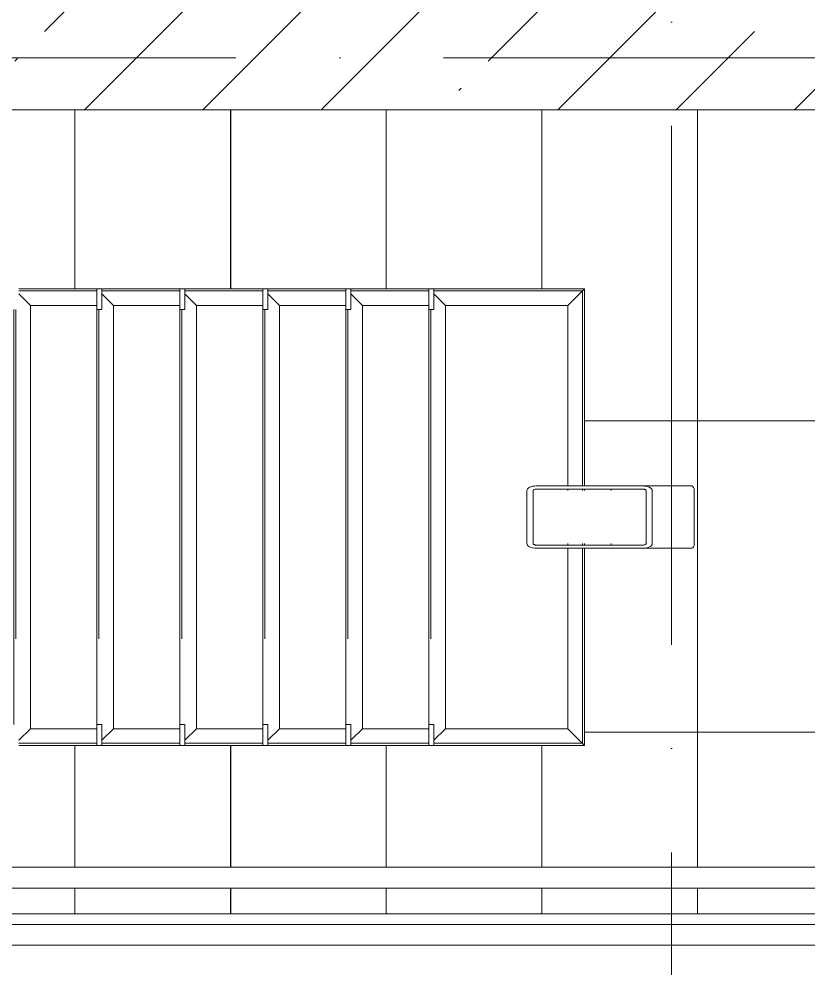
# Model space of a CAD drawing. Header units: millimetres. Extents: x -6467 to 106027, y -7090 to 195095.
# Drawn here: x 802 to 2323, y 102691 to 104520 of the extents above; entities that cross this region are included whole.
import ezdxf

# ---------------------------------------------------------------- set-up
doc = ezdxf.new("R2010")
doc.units = ezdxf.units.MM
doc.linetypes.add('50_200_ШТРИХ_1Т_ш5_п1_п1_', pattern=[1400, 1000, -200, 0, -200])
doc.linetypes.add('Штрих', pattern=[1270, 635, -635])
for name, color, linetype, lineweight, true_color in [('A-GENM-1', 7, 'Continuous', 9, 0xaaaaaa), ('A-GENM-HDLN-1', 7, 'Штрих', 5, 0xaaaaaa), ('S-STRS-1', 7, 'Continuous', 9, 0xaaaaaa), ('S-STRS-2', 7, 'Continuous', 5, 0xbfbfbf), ('Оси-3', 7, '50_200_ШТРИХ_1Т_ш5_п1_п1_', 9, 0xaaaaaa)]:
    doc.layers.add(name, color=color, linetype=linetype, lineweight=lineweight, true_color=true_color)
doc.layers.add('A-WALL', color=7, linetype='Continuous', lineweight=5)
doc.layers.add('Ограждение', color=7, linetype='Continuous', lineweight=9)
pattern_1 = [(180, (9.45, 104345.1), (7e-14, -600), []), (270, (9.45, 104345.1), (600, 4e-14), [])]

# ---------------------------------------------------------------- blocks, each defined once
blk = doc.blocks.new('О_Элемент ограждения_Обод_Труба_ГОСТ 8645-68 - О_Элемент ограждения_Обод_Труба_ГОСТ 8645-68-V134-АИ_План этажа Радиаторы_3')
at = {"layer": 'Ограждение'}
for p, q in [((-3840, 20), (0, 20)), ((0, -20), (-3900, -20))]:
    blk.add_line(p, q, dxfattribs=at)
blk = doc.blocks.new('О_Элемент поручня_Маршевый_Труба_ГОСТ 8732-78 - О_Элемент поручня_Маршевый_Труба_ГОСТ 8732-78-26169598-АИ_План этажа Радиаторы_3')
at = {"layer": 'Ограждение'}
for p, q in [((-13.2, 0), (-3902.6, 0)), ((-3902.6, -40), (-13.2, -40))]:
    blk.add_line(p, q, dxfattribs=at)
blk = doc.blocks.new('ОМ_Труба_ГОСТ 8639-82 - ОМ_Труба_ГОСТ 8639-82-19082044-АИ_План этажа Радиаторы_3')
at = {"layer": 'A-GENM-1'}
for p, q in [((9439.5, 58116), (9645.1, 58116)), ((9739.6, 58116), (9645.1, 58116)), ((9689, 58116), (9739.6, 58116)), ((9421.3, 58005), (9421.3, 58107)), ((9433.4, 58107), (9433.4, 58005)), ((9645.1, 58110), (9439.5, 58110)), ((9651.1, 58005), (9651.1, 58107)), ((9663.2, 58107), (9663.2, 58005)), ((9744.1, 58107), (9744.1, 58005)), ((9439.5, 58002), (9645.1, 58002)), ((9645.1, 57996), (9439.5, 57996)), ((9645.1, 57996), (9739.6, 57996)), ((9739.6, 57996), (9689, 57996))]:
    blk.add_line(p, q, dxfattribs=at)
at = {"layer": 'A-GENM-1', "flags": 128}
for points in [[(9421.3, 58107), (9421.7, 58108.8), (9422.7, 58110.5), (9424.4, 58112), (9426.6, 58113.4), (9429.4, 58114.5), (9432.5, 58115.4), (9435.9, 58115.9), (9439.5, 58116)], [(9645.1, 58116), (9648.6, 58115.9), (9652, 58115.4), (9655.1, 58114.5), (9657.9, 58113.4), (9660.1, 58112), (9661.8, 58110.5), (9662.8, 58108.8), (9663.2, 58107)], [(9439.5, 58110), (9438.3, 58110), (9437.2, 58109.8), (9436.1, 58109.5), (9435.2, 58109.2), (9434.4, 58108.7), (9433.9, 58108.2), (9433.5, 58107.6), (9433.4, 58107)], [(9651.1, 58107), (9651, 58107.6), (9650.6, 58108.2), (9650.1, 58108.7), (9649.3, 58109.2), (9648.4, 58109.5), (9647.4, 58109.8), (9646.2, 58110), (9645.1, 58110)], [(9439.5, 57996), (9435.9, 57996.2), (9432.5, 57996.7), (9429.4, 57997.6), (9426.6, 57998.7), (9424.4, 58000), (9422.7, 58001.6), (9421.7, 58003.3), (9421.3, 58005)], [(9433.4, 58005), (9433.5, 58004.5), (9433.9, 58003.9), (9434.4, 58003.4), (9435.2, 58002.9), (9436.1, 58002.5), (9437.2, 58002.3), (9438.3, 58002.1), (9439.5, 58002)], [(9663.2, 58005), (9662.8, 58003.3), (9661.8, 58001.6), (9660.1, 58000), (9657.9, 57998.7), (9655.1, 57997.6), (9652, 57996.7), (9648.6, 57996.2), (9645.1, 57996)], [(9645.1, 58002), (9646.2, 58002.1), (9647.4, 58002.3), (9648.4, 58002.5), (9649.3, 58002.9), (9650.1, 58003.4), (9650.6, 58003.9), (9651, 58004.5), (9651.1, 58005)]]:
    blk.add_lwpolyline(points, dxfattribs=at)
at = {"layer": 'A-GENM-1'}
for centre, start_param, end_param in [((9739.6, 58107), 4.712389, 6.283185), ((9739.6, 58005), 3.141593, 4.712389)]:
    blk.add_ellipse(centre, major_axis=(0, 9), ratio=0.496139, start_param=start_param, end_param=end_param, dxfattribs=at)
blk = doc.blocks.new('ОМ_Уголок_ГОСТ 8509-93 - ОМ_Уголок_ГОСТ 8509-93-26209708-АИ_План этажа Радиаторы_3')
at = {"layer": 'A-GENM-1'}
for p, q in [((380, 0), (0, 0)), ((32, -32), (0, 0)), ((389, 0), (386, 0)), ((494, 0), (491, 0)), ((880, 0), (500, 0)), ((880, 0), (848, -32)), ((32, -32), (380, -32)), ((386, -32), (389, -32)), ((491, -32), (494, -32)), ((500, -32), (848, -32))]:
    blk.add_line(p, q, dxfattribs=at)
at = {"layer": 'A-GENM-HDLN-1'}
for p, q in [((4, -4), (380, -4)), ((386, -4), (389, -4)), ((491, -4), (494, -4)), ((500, -4), (876, -4))]:
    blk.add_line(p, q, dxfattribs=at)
blk = doc.blocks.new('ОМ_Уголок_ГОСТ 8509-93 - ОМ_Уголок_ГОСТ 8509-93-V107-АИ_План этажа Радиаторы_3')
at = {"layer": 'A-GENM-1'}
for p, q in [((32, -32), (10, -10)), ((840, 0), (40, 0)), ((870, -10), (848, -32)), ((32, -32), (848, -32))]:
    blk.add_line(p, q, dxfattribs=at)
at = {"layer": 'A-GENM-HDLN-1'}
blk.add_line((40, -4), (840, -4), dxfattribs=at)
blk = doc.blocks.new('ОМ_Уголок_ГОСТ 8509-93 - ОМ_Уголок_ГОСТ 8509-93-19082047-АИ_План этажа Радиаторы_3')
at = {"layer": 'A-GENM-1'}
for p, q in [((300, 0), (10, 0)), ((32, -32), (10, -10)), ((300, 0), (268, -32)), ((32, -32), (268, -32))]:
    blk.add_line(p, q, dxfattribs=at)
at = {"layer": 'A-GENM-HDLN-1'}
blk.add_line((10, -4), (296, -4), dxfattribs=at)
blk = doc.blocks.new('ОМ_Уголок_ГОСТ 8509-93 - ОМ_Уголок_ГОСТ 8509-93-V108-АИ_План этажа Радиаторы_3')
at = {"layer": 'A-GENM-1'}
for p, q in [((290, 0), (0, 0)), ((32, -32), (0, 0)), ((290, -10), (268, -32)), ((32, -32), (268, -32))]:
    blk.add_line(p, q, dxfattribs=at)
at = {"layer": 'A-GENM-HDLN-1'}
blk.add_line((4, -4), (290, -4), dxfattribs=at)
blk = doc.blocks.new('ОМ_Труба_ГОСТ 8639-82 - ОМ_Труба_ГОСТ 8639-82-V109-АИ_План этажа Радиаторы_3')
at = {"layer": 'A-GENM-1'}
for centre, start_param, end_param in [((9579.6, 58107), 4.712389, 4.974188), ((9579.6, 58005), 4.45059, 4.712389)]:
    blk.add_ellipse(centre, major_axis=(0, 9), ratio=0.496139, start_param=start_param, end_param=end_param, dxfattribs=at)
blk = doc.blocks.new('ОМ_Уголок_ГОСТ 8509-93 - ОМ_Уголок_ГОСТ 8509-93-V110-АИ_План этажа Радиаторы_3')
at = {"layer": 'A-GENM-1'}
for p, q in [((160, 0), (10, 0)), ((32, -32), (10, -10)), ((32, -32), (160, -32))]:
    blk.add_line(p, q, dxfattribs=at)
at = {"layer": 'A-GENM-HDLN-1'}
blk.add_line((10, -4), (160, -4), dxfattribs=at)
blk = doc.blocks.new('ОМ_Уголок_ГОСТ 8509-93 - ОМ_Уголок_ГОСТ 8509-93-V111-АИ_План этажа Радиаторы_3')
at = {"layer": 'A-GENM-1'}
for p, q in [((290, 0), (140, 0)), ((290, -10), (268, -32)), ((140, -32), (268, -32))]:
    blk.add_line(p, q, dxfattribs=at)
at = {"layer": 'A-GENM-HDLN-1'}
blk.add_line((140, -4), (290, -4), dxfattribs=at)
blk = doc.blocks.new('ОМ_Полоса_Трапеция прямоугольная_Прокат_ГОСТ 103-2006 - ОМ_Полоса_Трапеция прямоугольная_Прокат_ГОСТ 103-2006-19082130-АИ_План этажа Радиаторы_3')
at = {"layer": 'A-GENM-1'}
for p, q in [((9232.3, 58496), (9242.3, 58496)), ((9232.3, 58456), (9232.3, 58496)), ((9242.3, 58496), (9242.3, 58456)), ((9242.3, 58456), (9232.3, 58456))]:
    blk.add_line(p, q, dxfattribs=at)
blk = doc.blocks.new('ОМ_Полоса_Трапеция прямоугольная_Прокат_ГОСТ 103-2006 - ОМ_Полоса_Трапеция прямоугольная_Прокат_ГОСТ 103-2006-19082170-АИ_План этажа Радиаторы_3')
at = {"layer": 'A-GENM-1'}
for p, q in [((9232.3, 57656), (9242.3, 57656)), ((9232.3, 57616), (9232.3, 57656)), ((9242.3, 57656), (9242.3, 57616)), ((9242.3, 57616), (9232.3, 57616))]:
    blk.add_line(p, q, dxfattribs=at)

msp = doc.modelspace()

# ---------------------------------------------------------------- hatches: boundary and pattern name
at = {"layer": 'A-WALL'}
h = msp.add_hatch(dxfattribs=at)
h.set_pattern_fill('FP_1', color=256, style=0, pattern_type=2)
h.set_pattern_definition([(45, (109.45, 102614.03), (-228.099, 228.099), []), (45, (337.55, 102614.03), (-228.099, 228.099), [403.225, -80.645, 6.706, -73.939])])
h.paths.add_polyline_path([(2875.9, 104345.1), (5659.4, 104345.1), (5659.4, 104595.1), (269.4, 104595.1), (269.4, 104345.1), (2048.9, 104345.1)])
at = {"layer": 'S-STRS-2'}
h = msp.add_hatch(dxfattribs=at)
h.set_pattern_fill('FP_8', color=256, style=0, pattern_type=2)
h.set_pattern_definition(pattern_1)
h.paths.add_polyline_path([(609.4, 102795.1), (909.4, 102795.1), (909.4, 102845.1), (609.4, 102845.1)])
h.paths.add_polyline_path([(808.2, 102885.1), (909.4, 102885.1), (909.4, 103120.1), (609.4, 103120.1), (609.4, 102885.1)])
h.paths.add_polyline_path([(609.4, 104000.1), (909.4, 104000.1), (909.4, 104345.1), (609.4, 104345.1)])
h = msp.add_hatch(dxfattribs=at)
h.set_pattern_fill('FP_8', color=256, style=0, pattern_type=2)
h.set_pattern_definition(pattern_1)
h.paths.add_polyline_path([(1209.4, 102795.1), (1209.4, 102845.1), (909.4, 102845.1), (909.4, 102795.1)])
h.paths.add_polyline_path([(1209.4, 102885.1), (1209.4, 103120.1), (909.4, 103120.1), (909.4, 102885.1)])
h.paths.add_polyline_path([(961.7, 104000.1), (1209.4, 104000.1), (1209.4, 104345.1), (909.4, 104345.1), (909.4, 104000.1), (951.7, 104000.1)])
h = msp.add_hatch(dxfattribs=at)
h.set_pattern_fill('FP_8', color=256, style=0, pattern_type=2)
h.set_pattern_definition(pattern_1)
h.paths.add_polyline_path([(1209.4, 102795.1), (1509.4, 102795.1), (1509.4, 102845.1), (1209.4, 102845.1)])
h.paths.add_polyline_path([(1209.4, 102885.1), (1509.4, 102885.1), (1509.4, 103120.1), (1209.4, 103120.1), (1209.4, 103058.6)])
h.paths.add_polyline_path([(1379.7, 104000.1), (1509.4, 104000.1), (1509.4, 104345.1), (1209.4, 104345.1), (1209.4, 104000.1), (1303.7, 104000.1)])
h = msp.add_hatch(dxfattribs=at)
h.set_pattern_fill('FP_8', color=256, style=0, pattern_type=2)
h.set_pattern_definition(pattern_1)
h.paths.add_polyline_path([(1509.4, 102795.1), (1809.4, 102795.1), (1809.4, 102845.1), (1509.4, 102845.1)])
h.paths.add_polyline_path([(1509.4, 102885.1), (1809.4, 102885.1), (1809.4, 103120.1), (1509.4, 103120.1), (1509.4, 103058.6)])
h.paths.add_polyline_path([(1571.7, 104000.1), (1809.4, 104000.1), (1809.4, 104345.1), (1509.4, 104345.1), (1509.4, 104000.1), (1556.7, 104000.1)])
h = msp.add_hatch(dxfattribs=at)
h.set_pattern_fill('FP_8', color=256, style=0, pattern_type=2)
h.set_pattern_definition(pattern_1)
h.paths.add_polyline_path([(1809.4, 102795.1), (2109.4, 102795.1), (2109.4, 102845.1), (1809.4, 102845.1)])
h.paths.add_polyline_path([(2048.9, 102885.1), (2109.4, 102885.1), (2109.4, 104345.1), (1809.4, 104345.1), (1809.4, 104000.1), (1891.7, 104000.1), (1891.7, 103620.1), (2004.5, 103619.8), (2004.5, 103614.1), (2010.5, 103616.3), (2009.5, 103619.7), (2022.6, 103619.9), (2101.5, 103618.6), (2103.4, 103612.8), (2103.5, 103611.1), (2101.3, 103501.3), (2099, 103500.1), (2011.2, 103501.6), (2009.5, 103506.1), (2004.5, 103504.1), (2004.5, 103500.1), (1891.7, 103500.1), (1891.7, 103120.1), (1809.4, 103120.1), (1809.4, 102885.1)])
h.paths.add_polyline_path([(2010.7, 103614.1), (2013.1, 103616.1), (2010.7, 103614.1)])
h.paths.add_polyline_path([(2013.3, 103614.1), (2015.9, 103616.1), (2013.3, 103614.1)])
h = msp.add_hatch(dxfattribs=at)
h.set_pattern_fill('FP_8', color=256, style=0, pattern_type=2)
h.set_pattern_definition(pattern_1)
h.paths.add_polyline_path([(2109.4, 102795.1), (2409.4, 102795.1), (2409.4, 102845.1), (2109.4, 102845.1)])
h.paths.add_polyline_path([(2409.4, 102885.1), (2409.4, 104345.1), (2109.4, 104345.1), (2109.4, 102885.1)])

# ---------------------------------------------------------------- linework, layer by layer
at = {"layer": 'A-WALL'}
msp.add_line((19.4, 104345.1), (5409.4, 104345.1), dxfattribs=at)
at = {"layer": 'S-STRS-1'}
for p, q in [((909.4, 104345.1), (909.4, 104000.1)), ((909.4, 104345.1), (909.4, 104000.1)), ((1209.4, 104345.1), (1209.4, 104000.1)), ((1209.4, 104345.1), (1209.4, 104000.1)), ((1509.4, 104345.1), (1509.4, 104000.1)), ((1509.4, 104345.1), (1509.4, 104000.1)), ((1809.4, 104345.1), (1809.4, 104000.1)), ((1809.4, 104345.1), (1809.4, 104000.1)), ((2109.4, 104345.1), (2109.4, 102884.6)), ((2109.4, 104345.1), (2109.4, 102884.6)), ((909.4, 103120.1), (909.4, 102884.6)), ((909.4, 103120.1), (909.4, 102884.6)), ((1209.4, 103120.1), (1209.4, 102884.6)), ((1209.4, 103120.1), (1209.4, 102884.6)), ((1509.4, 103120.1), (1509.4, 102884.6)), ((1509.4, 103120.1), (1509.4, 102884.6)), ((1809.4, 103120.1), (1809.4, 102884.6)), ((1809.4, 103120.1), (1809.4, 102884.6)), ((909.4, 102845.6), (909.4, 102795.1)), ((909.4, 102845.6), (909.4, 102795.1)), ((1209.4, 102845.6), (1209.4, 102795.1)), ((1209.4, 102845.6), (1209.4, 102795.1)), ((1509.4, 102845.6), (1509.4, 102795.1)), ((1509.4, 102845.6), (1509.4, 102795.1)), ((1809.4, 102845.6), (1809.4, 102795.1)), ((1809.4, 102845.6), (1809.4, 102795.1)), ((2109.4, 102845.6), (2109.4, 102795.1)), ((2109.4, 102845.6), (2109.4, 102795.1)), ((609.4, 102795.1), (909.4, 102795.1)), ((909.4, 102795.1), (1209.4, 102795.1)), ((1209.4, 102795.1), (1509.4, 102795.1)), ((1509.4, 102795.1), (1809.4, 102795.1)), ((1809.4, 102795.1), (2109.4, 102795.1)), ((2109.4, 102795.1), (2409.4, 102795.1))]:
    msp.add_line(p, q, dxfattribs=at)
at = {"layer": 'Оси-3'}
for p, q in [((2059.4, 109914.4), (2059.4, 96724.3)), ((104827.4, 104445.1), (-5157.9, 104445.1))]:
    msp.add_line(p, q, dxfattribs=at)

# ---------------------------------------------------------------- block references
at = {"layer": 'A-GENM-1', "extrusion": (0, 0, -1)}
for name, p, rotation in [('ОМ_Уголок_ГОСТ 8509-93 - ОМ_Уголок_ГОСТ 8509-93-V107-АИ_План этажа Радиаторы_3', (-791.7, 104000.1), 269.9999999999989), ('ОМ_Уголок_ГОСТ 8509-93 - ОМ_Уголок_ГОСТ 8509-93-V107-АИ_План этажа Радиаторы_3', (-951.7, 104000.1), 269.9999999999989), ('ОМ_Уголок_ГОСТ 8509-93 - ОМ_Уголок_ГОСТ 8509-93-V107-АИ_План этажа Радиаторы_3', (-1111.7, 104000.1), 269.9999999999989), ('ОМ_Уголок_ГОСТ 8509-93 - ОМ_Уголок_ГОСТ 8509-93-V107-АИ_План этажа Радиаторы_3', (-1271.7, 104000.1), 269.9999999999989), ('ОМ_Уголок_ГОСТ 8509-93 - ОМ_Уголок_ГОСТ 8509-93-V107-АИ_План этажа Радиаторы_3', (-1431.7, 104000.1), 269.9999999999989), ('ОМ_Уголок_ГОСТ 8509-93 - ОМ_Уголок_ГОСТ 8509-93-V107-АИ_План этажа Радиаторы_3', (-1591.7, 104000.1), 269.9999999999989), ('ОМ_Уголок_ГОСТ 8509-93 - ОМ_Уголок_ГОСТ 8509-93-26209708-АИ_План этажа Радиаторы_3', (-1891.7, 103120.1), 89.99999999999908), ('ОМ_Уголок_ГОСТ 8509-93 - ОМ_Уголок_ГОСТ 8509-93-V110-АИ_План этажа Радиаторы_3', (-791.7, 103120.1), 180), ('ОМ_Уголок_ГОСТ 8509-93 - ОМ_Уголок_ГОСТ 8509-93-V110-АИ_План этажа Радиаторы_3', (-951.7, 103120.1), 180), ('ОМ_Уголок_ГОСТ 8509-93 - ОМ_Уголок_ГОСТ 8509-93-V110-АИ_План этажа Радиаторы_3', (-1111.7, 103120.1), 180), ('ОМ_Уголок_ГОСТ 8509-93 - ОМ_Уголок_ГОСТ 8509-93-V110-АИ_План этажа Радиаторы_3', (-1271.7, 103120.1), 180), ('ОМ_Уголок_ГОСТ 8509-93 - ОМ_Уголок_ГОСТ 8509-93-V110-АИ_План этажа Радиаторы_3', (-1431.7, 103120.1), 180), ('ОМ_Уголок_ГОСТ 8509-93 - ОМ_Уголок_ГОСТ 8509-93-19082047-АИ_План этажа Радиаторы_3', (-1591.7, 103120.1), 180)]:
    msp.add_blockref(name, p, dxfattribs=dict(at, rotation=rotation))
for name, p in [('ОМ_Уголок_ГОСТ 8509-93 - ОМ_Уголок_ГОСТ 8509-93-V111-АИ_План этажа Радиаторы_3', (-1091.7, 104000.1)), ('ОМ_Уголок_ГОСТ 8509-93 - ОМ_Уголок_ГОСТ 8509-93-V111-АИ_План этажа Радиаторы_3', (-1251.7, 104000.1)), ('ОМ_Уголок_ГОСТ 8509-93 - ОМ_Уголок_ГОСТ 8509-93-V111-АИ_План этажа Радиаторы_3', (-1411.7, 104000.1)), ('ОМ_Уголок_ГОСТ 8509-93 - ОМ_Уголок_ГОСТ 8509-93-V111-АИ_План этажа Радиаторы_3', (-1571.7, 104000.1)), ('ОМ_Уголок_ГОСТ 8509-93 - ОМ_Уголок_ГОСТ 8509-93-V111-АИ_План этажа Радиаторы_3', (-1731.7, 104000.1)), ('ОМ_Уголок_ГОСТ 8509-93 - ОМ_Уголок_ГОСТ 8509-93-V108-АИ_План этажа Радиаторы_3', (-1891.7, 104000.1))]:
    msp.add_blockref(name, p, dxfattribs=at)
at = {"layer": 'A-GENM-1'}
for name, p in [('ОМ_Полоса_Трапеция прямоугольная_Прокат_ГОСТ 103-2006 - ОМ_Полоса_Трапеция прямоугольная_Прокат_ГОСТ 103-2006-19082130-АИ_План этажа Радиаторы_3', (-8280.6, 45504)), ('ОМ_Полоса_Трапеция прямоугольная_Прокат_ГОСТ 103-2006 - ОМ_Полоса_Трапеция прямоугольная_Прокат_ГОСТ 103-2006-19082130-АИ_План этажа Радиаторы_3', (-8120.6, 45504)), ('ОМ_Полоса_Трапеция прямоугольная_Прокат_ГОСТ 103-2006 - ОМ_Полоса_Трапеция прямоугольная_Прокат_ГОСТ 103-2006-19082130-АИ_План этажа Радиаторы_3', (-7960.6, 45504)), ('ОМ_Полоса_Трапеция прямоугольная_Прокат_ГОСТ 103-2006 - ОМ_Полоса_Трапеция прямоугольная_Прокат_ГОСТ 103-2006-19082130-АИ_План этажа Радиаторы_3', (-7800.6, 45504)), ('ОМ_Полоса_Трапеция прямоугольная_Прокат_ГОСТ 103-2006 - ОМ_Полоса_Трапеция прямоугольная_Прокат_ГОСТ 103-2006-19082130-АИ_План этажа Радиаторы_3', (-7640.6, 45504)), ('ОМ_Труба_ГОСТ 8639-82 - ОМ_Труба_ГОСТ 8639-82-19082044-АИ_План этажа Радиаторы_3', (-7640.6, 45504)), ('ОМ_Труба_ГОСТ 8639-82 - ОМ_Труба_ГОСТ 8639-82-V109-АИ_План этажа Радиаторы_3', (-7640.6, 45504)), ('ОМ_Полоса_Трапеция прямоугольная_Прокат_ГОСТ 103-2006 - ОМ_Полоса_Трапеция прямоугольная_Прокат_ГОСТ 103-2006-19082170-АИ_План этажа Радиаторы_3', (-8280.6, 45504)), ('ОМ_Полоса_Трапеция прямоугольная_Прокат_ГОСТ 103-2006 - ОМ_Полоса_Трапеция прямоугольная_Прокат_ГОСТ 103-2006-19082170-АИ_План этажа Радиаторы_3', (-8120.6, 45504)), ('ОМ_Полоса_Трапеция прямоугольная_Прокат_ГОСТ 103-2006 - ОМ_Полоса_Трапеция прямоугольная_Прокат_ГОСТ 103-2006-19082170-АИ_План этажа Радиаторы_3', (-7960.6, 45504)), ('ОМ_Полоса_Трапеция прямоугольная_Прокат_ГОСТ 103-2006 - ОМ_Полоса_Трапеция прямоугольная_Прокат_ГОСТ 103-2006-19082170-АИ_План этажа Радиаторы_3', (-7800.6, 45504)), ('ОМ_Полоса_Трапеция прямоугольная_Прокат_ГОСТ 103-2006 - ОМ_Полоса_Трапеция прямоугольная_Прокат_ГОСТ 103-2006-19082170-АИ_План этажа Радиаторы_3', (-7640.6, 45504))]:
    msp.add_blockref(name, p, dxfattribs=at)
at = {"layer": 'Ограждение', "rotation": 180}
for name, p in [('О_Элемент поручня_Маршевый_Труба_ГОСТ 8732-78 - О_Элемент поручня_Маршевый_Труба_ГОСТ 8732-78-26169598-АИ_План этажа Радиаторы_3', (1.6, 102845.1)), ('О_Элемент ограждения_Обод_Труба_ГОСТ 8645-68 - О_Элемент ограждения_Обод_Труба_ГОСТ 8645-68-V134-АИ_План этажа Радиаторы_3', (9.4, 102755.1))]:
    msp.add_blockref(name, p, dxfattribs=at)

doc.saveas('drawing.dxf')
